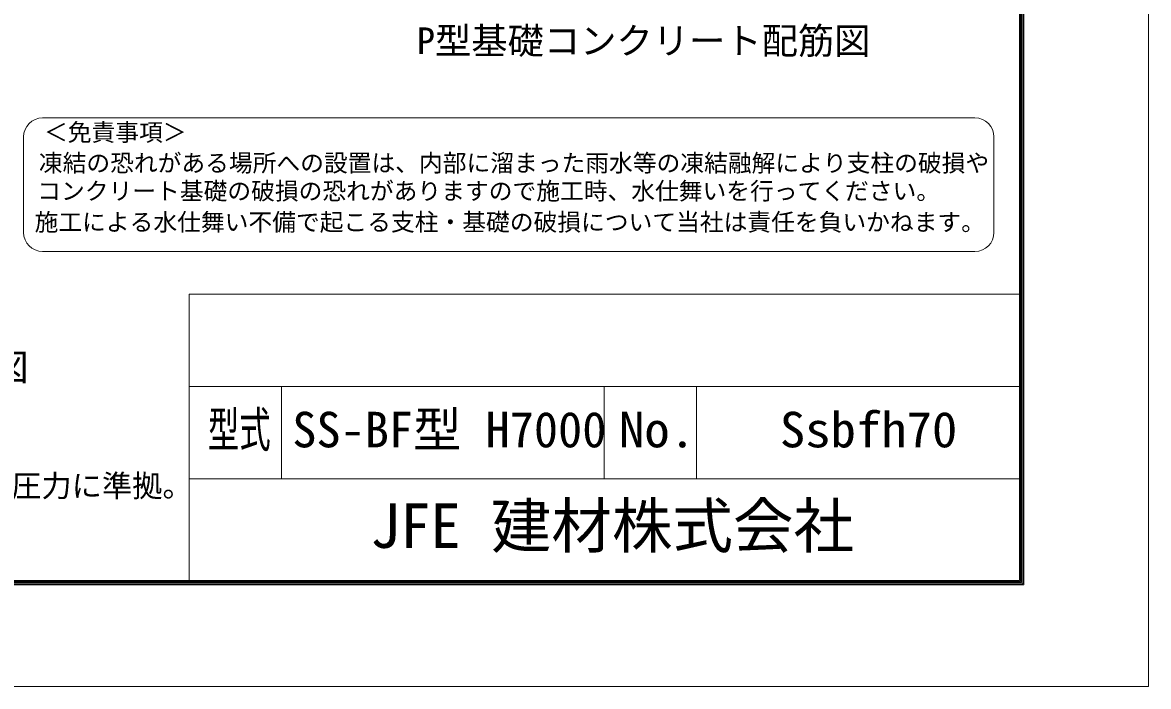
# Model space of a CAD drawing. Units: millimetres at full size; details may follow other scales. Extents: x -12600 to 12600, y -8910 to 8910.
# Drawn here: x 5276 to 12600, y -8910 to -4593 of the extents above; entities that cross this region are included whole.
import ezdxf
from ezdxf.enums import TextEntityAlignment as Align

# ---------------------------------------------------------------- set-up
doc = ezdxf.new("R2010")
doc.units = ezdxf.units.MM
doc.header["$LTSCALE"] = 30
doc.layers.add('0-B_D-TTL-TXT', color=7, linetype='Continuous', lineweight=13)
doc.layers.add('0-C_D-TTL', color=7, linetype='Continuous', lineweight=18)
doc.styles.add('ＭＳ ゴシック', font='')
doc.styles.get('ＭＳ ゴシック').set_extended_font_data('MS Gothic')

msp = doc.modelspace()

# ---------------------------------------------------------------- linework, layer by layer
at = {"layer": '0-B_D-TTL-TXT', "color": 2}
for p, q in [((11471.1, -5213.58), (5406.48, -5213.58)), ((5282.49, -5337.58), (5282.49, -5957.54)), ((11595.09, -5957.54), (11595.09, -5337.58)), ((5406.48, -6081.53), (11471.1, -6081.53))]:
    msp.add_line(p, q, dxfattribs=at)
for centre, start, end in [((5406.48, -5337.58), 90, 180), ((11471.1, -5337.58), 0, 90), ((5406.48, -5957.54), 180, 270), ((11471.1, -5957.54), 270, 0)]:
    msp.add_arc(centre, 123.99, start, end, dxfattribs=at)
at = {"layer": '0-C_D-TTL'}
for p, q in [((6360, -6360), (6360, -8220)), ((6360, -6360), (11760, -6360)), ((6360, -6960), (11760, -6960)), ((6960, -6960), (6960, -7560)), ((9060, -6960), (9060, -7560)), ((9660, -6960), (9660, -7560)), ((6360, -7560), (11760, -7560))]:
    msp.add_line(p, q, dxfattribs=at)
at = {"layer": '0-C_D-TTL', "color": 2}
msp.add_lwpolyline([(-12600, 8910), (12600, 8910), (12600, -8910), (-12600, -8910)], close=True, dxfattribs=at)
at = {"layer": '0-C_D-TTL'}
for points in [[(-11790, 8250), (11790, 8250), (11790, -8250), (-11790, -8250)], [(-11782.5, 8242.5), (11782.5, 8242.5), (11782.5, -8242.5), (-11782.5, -8242.5)], [(-11775, 8235), (11775, 8235), (11775, -8235), (-11775, -8235)], [(-11767.5, 8227.5), (11767.5, 8227.5), (11767.5, -8227.5), (-11767.5, -8227.5)], [(-11760, 8220), (11760, 8220), (11760, -8220), (-11760, -8220)]]:
    msp.add_lwpolyline(points, close=True, dxfattribs=at)

# ---------------------------------------------------------------- texts
at = {"layer": '0-B_D-TTL-TXT', "style": 'ＭＳ ゴシック'}
for s, height, p in [('P型基礎コンクリート配筋図', 173.1, (7841.04, -4850.17)), ('＜免責事項＞ \u3000\u3000', 113.3, (5415.67, -5397.54)), ('凍結の恐れがある場所への設置は、内部に溜まった雨水等の凍結融解により支柱の破損や', 113.3, (5382.13, -5597.16)), ('コンクリート基礎の破損の恐れがありますので施工時、水仕舞いを行ってください。', 113.3, (5371.94, -5779.24)), ('施工による水仕舞い不備で起こる支柱・基礎の破損について当社は責任を負いかねます。 ', 113.3, (5354.6, -5981.33)), ('コンクリートブロック配筋図', 173.1, (2246.67, -6973.31)), ('SS-BF型 H7000', 230.9, (7030.8, -7424.41)), ('（設計条件）風荷重：昭和57年改正 建築基準法・同施行令に基づく風圧力に準拠。', 144.3, (-997.35, -7720.81)), ('JFE 建材株式会社', 288.6, (7537.14, -8095.51))]:
    msp.add_text(s, height=height, dxfattribs=at).set_placement(p, align=Align.BOTTOM_LEFT)
for s, width, p in [('型式', 0.65, (6480.8, -7424.41)), ('No.', 1.05, (9156, -7424.41)), ('Ssbfh70', 1.05, (10202, -7424.41))]:
    msp.add_text(s, height=230.9, dxfattribs=dict(at, width=width)).set_placement(p, align=Align.BOTTOM_LEFT)

doc.saveas('drawing.dxf')
